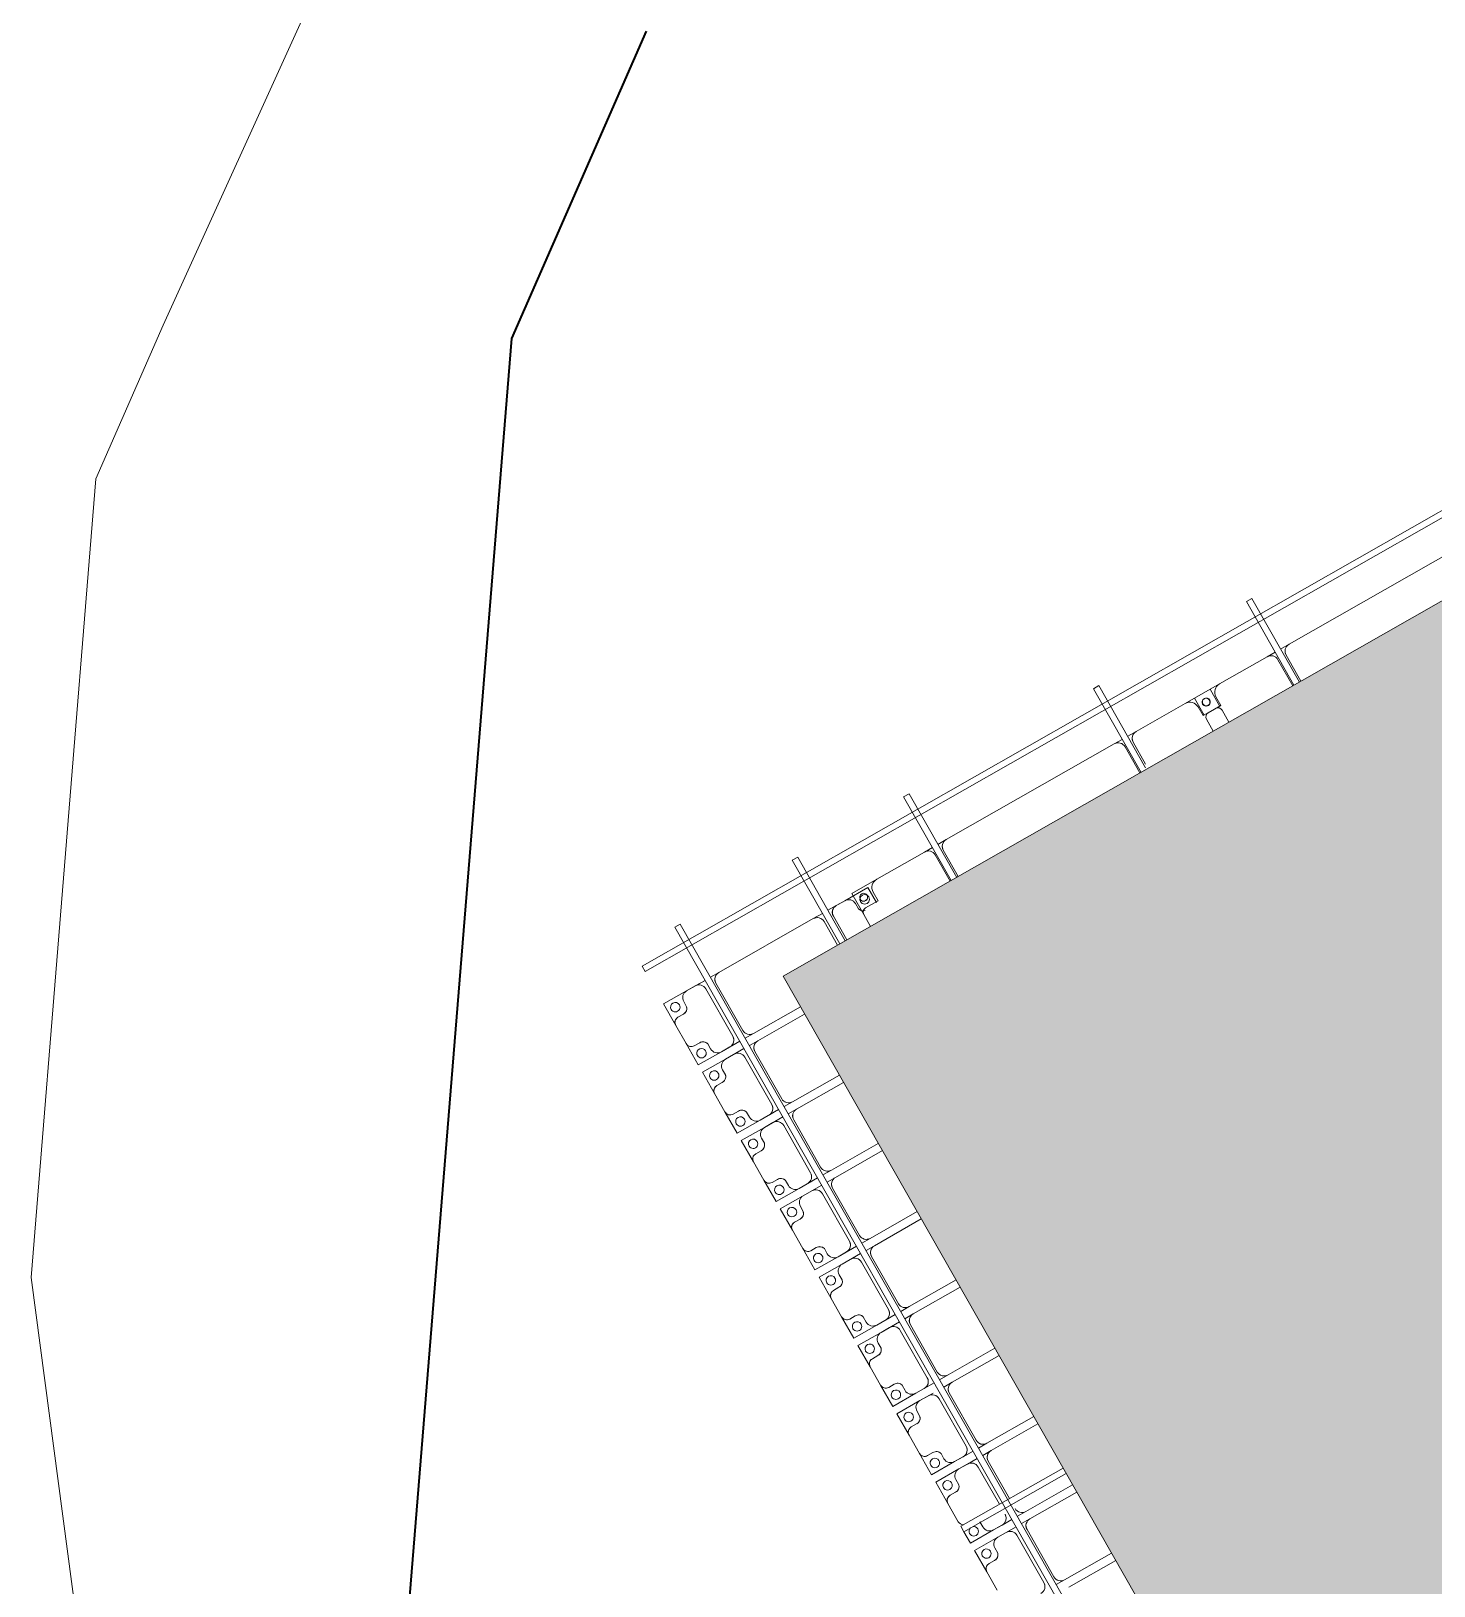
# Model space of a CAD drawing. Header units: millimetres. Extents: x -861324 to 439029, y -308065 to 694685.
# Drawn here: x -229415 to -220488, y -21209 to -11319 of the extents above; entities that cross this region are included whole.
import ezdxf

# ---------------------------------------------------------------- set-up
doc = ezdxf.new("R2010")
doc.units = ezdxf.units.MM
for name, color, linetype, lineweight in [('A-DETL-GENF', 92, 'Continuous', 9), ('A-DETL-THIN', 151, 'Continuous', 9), ('A-GENM', 13, 'Continuous', 9), ('C-TOPO-MAJR', 7, 'Continuous', 35), ('C-TOPO-MINR', 7, 'Continuous', 9), ('S-BEAM', 12, 'Continuous', 9)]:
    doc.layers.add(name, color=color, linetype=linetype, lineweight=lineweight)

# ---------------------------------------------------------------- blocks, each defined once
blk = doc.blocks.new('Dầm C52 - Hộp 40x60-25898-BỐ TRÍ BÈ PIN HỒ BẢN MÒNG')
at = {"layer": 'S-BEAM', "color": 7}
for p, q in [((55233.7, 20), (55982.1, 20)), ((55982.1, 20), (55982.1, -20)), ((55982.1, -20), (55233.7, -20))]:
    blk.add_line(p, q, dxfattribs=at)
blk = doc.blocks.new('Dai phao do pin - DẢI PHAO ĐỠ PIN-14564-BỐ TRÍ BÈ PIN HỒ BẢN MÒNG')
at = {"layer": 'A-GENM', "color": 9}
for p, q in [((-1312.2, 241.6), (-1129.7, 241.6)), ((-1312.2, 88.2), (-1312.2, 241.6)), ((-1312.2, 241.6), (-1312.2, 88.2)), ((-1129.7, 241.6), (-1312.2, 241.6)), ((-779.7, 241.6), (-721.5, 241.6)), ((-681.5, 241.6), (-620.3, 241.6)), ((610.3, 241.6), (668.5, 241.6)), ((708.5, 241.6), (769.7, 241.6)), ((1129.7, 241.6), (1312.2, 241.6)), ((1312.2, 241.6), (1129.7, 241.6)), ((1197.8, 241.6), (1380.3, 241.6)), ((1197.8, 116.2), (1197.8, 241.6)), ((1197.8, 241.6), (1197.8, 116.2)), ((1380.3, 241.6), (1197.8, 241.6)), ((1312.2, 241.6), (1312.2, 116.2)), ((1312.2, 116.2), (1312.2, 241.6)), ((1730.3, 241.6), (1788.5, 241.6)), ((1828.5, 241.6), (1889.7, 241.6)), ((-1282.2, 118.2), (-1189.7, 118.2)), ((-1189.7, 118.2), (-1282.2, 118.2)), ((-1282.2, 118.2), (-1189.7, 118.2)), ((-1189.7, 118.2), (-1189.7, 181.6)), ((-1189.7, 181.6), (-1189.7, 118.2)), ((-1189.7, 118.2), (-1189.7, 181.6)), ((1189.7, 181.6), (1189.7, 118.2)), ((1189.7, 118.2), (1189.7, 181.6)), ((1189.7, 181.6), (1189.7, 118.2)), ((1189.7, 118.2), (1282.2, 118.2)), ((1282.2, 118.2), (1189.7, 118.2)), ((1189.7, 118.2), (1282.2, 118.2)), ((1227.8, 118.2), (1320.3, 118.2)), ((1320.3, 118.2), (1227.8, 118.2)), ((1227.8, 118.2), (1320.3, 118.2)), ((1320.3, 118.2), (1320.3, 181.6)), ((1320.3, 181.6), (1320.3, 118.2)), ((1320.3, 118.2), (1320.3, 181.6))]:
    blk.add_line(p, q, dxfattribs=at)
at = {"layer": 'A-GENM', "color": 7}
for p, q in [((-779.7, 241.6), (-1129.7, 241.6)), ((-779.7, 241.6), (-721.5, 241.6)), ((-681.5, 241.6), (-620.3, 241.6)), ((610.3, 241.6), (-620.3, 241.6)), ((610.3, 241.6), (668.5, 241.6)), ((708.5, 241.6), (769.7, 241.6)), ((1129.7, 241.6), (769.7, 241.6)), ((1730.3, 241.6), (1380.3, 241.6)), ((1730.3, 241.6), (1788.5, 241.6)), ((1828.5, 241.6), (1889.7, 241.6)), ((3120.3, 241.6), (1889.7, 241.6)), ((-1189.7, 118.2), (-1282.2, 118.2)), ((-1189.7, 181.6), (-1189.7, 118.2)), ((-729.7, 0), (-729.7, 191.6)), ((-670.3, 191.6), (-670.3, 0)), ((660.3, 0), (660.3, 191.6)), ((719.7, 191.6), (719.7, 30.8)), ((1189.7, 118.2), (1189.7, 181.6)), ((1282.2, 118.2), (1189.7, 118.2)), ((1320.3, 118.2), (1227.8, 118.2)), ((1320.3, 181.6), (1320.3, 118.2)), ((1780.3, 0), (1780.3, 191.6)), ((1839.7, 191.6), (1839.7, 0)), ((-1312.2, 88.2), (-1312.2, 0)), ((1197.8, 88.2), (1197.8, 0)), ((1312.2, 0), (1312.2, 88.2))]:
    blk.add_line(p, q, dxfattribs=at)
at = {"layer": 'A-GENM', "color": 9}
for centre, radius, start, end in [((-1258.6, 183.2), 25, 0, 180), ((-1258.6, 183.2), 25, 0, 180), ((-1129.7, 181.6), 60, 90, 180), ((-1129.7, 181.6), 60, 90, 180), ((-1129.7, 181.6), 60, 90, 180), ((1129.7, 181.6), 60, 0, 90), ((1129.7, 181.6), 60, 360, 90), ((1129.7, 181.6), 60, 0, 90), ((1248.6, 183.2), 25, 0, 180), ((1248.6, 183.2), 25, 360, 180), ((1251.4, 183.2), 25, 0, 180), ((1251.4, 183.2), 25, 0, 180), ((1380.3, 181.6), 60, 90, 180), ((1380.3, 181.6), 60, 90, 180), ((1380.3, 181.6), 60, 90, 180), ((-1282.2, 88.2), 30, 90, 150), ((-1282.2, 88.2), 30, 90, 150), ((-1282.2, 88.2), 30, 90, 150), ((-1258.6, 183.2), 25, 180, 0), ((-1258.6, 183.2), 25, 180, 360), ((1248.6, 183.2), 25, 180, 0), ((1248.6, 183.2), 25, 180, 360), ((1251.4, 183.2), 25, 180, 0), ((1251.4, 183.2), 25, 180, 360)]:
    blk.add_arc(centre, radius, start, end, dxfattribs=at)
at = {"layer": 'A-GENM', "color": 7}
for centre, radius, start, end in [((-1129.7, 181.6), 60, 90, 180), ((-779.7, 191.6), 50, 360, 90), ((-779.7, 191.6), 50, 30, 90), ((-620.3, 191.6), 50, 90, 180), ((-620.3, 191.6), 50, 120, 180), ((610.3, 191.6), 50, 360, 90), ((610.3, 191.6), 50, 30, 90), ((769.7, 191.6), 50, 90, 180), ((769.7, 191.6), 50, 120, 180), ((1129.7, 181.6), 60, 360, 90), ((1380.3, 181.6), 60, 90, 180), ((1730.3, 191.6), 50, 360, 90), ((1730.3, 191.6), 50, 30, 90), ((1889.7, 191.6), 50, 90, 180), ((1889.7, 191.6), 50, 120, 180), ((-1282.2, 88.2), 30, 90, 180), ((1227.8, 88.2), 30, 90, 180), ((1282.2, 88.2), 30, 360, 90)]:
    blk.add_arc(centre, radius, start, end, dxfattribs=at)
blk = doc.blocks.new('Dai phaodi lai - DẢI PHAO ĐI LẠI-25020-BỐ TRÍ BÈ PIN HỒ BẢN MÒNG')
at = {"layer": 'A-GENM', "color": 9}
for p, q in [((-223.2, 748.4), (-114.7, 748.4)), ((-223.2, 579.3), (-223.2, 748.4)), ((-223.2, 748.4), (-223.2, 579.3)), ((-114.7, 748.4), (-223.2, 748.4)), ((-173.2, 629.3), (-135.7, 629.3)), ((-173.2, 629.3), (-135.7, 629.3)), ((-135.7, 629.3), (-173.2, 629.3)), ((-223.2, 455.5), (-223.2, 579.3)), ((-223.2, 348.3), (-223.2, 415.5)), ((-223.2, -404.5), (-223.2, -343.3)), ((223.2, -343.3), (223.2, -404.5)), ((276.8, -404.5), (276.8, -343.3)), ((723.2, -343.3), (723.2, -404.5)), ((776.8, -404.5), (776.8, -343.3)), ((1223.2, -343.3), (1223.2, -404.5)), ((1276.8, -404.5), (1276.8, -343.3)), ((1723.2, -343.3), (1723.2, -404.5)), ((1776.8, -404.5), (1776.8, -343.3)), ((2223.2, -343.3), (2223.2, -404.5)), ((2276.8, -404.5), (2276.8, -343.3)), ((2723.2, -343.3), (2723.2, -404.5)), ((2776.8, -404.5), (2776.8, -343.3)), ((3223.2, -343.3), (3223.2, -404.5)), ((3276.8, -404.5), (3276.8, -343.3)), ((3723.2, -343.3), (3723.2, -404.5)), ((3776.8, -404.5), (3776.8, -343.3)), ((4223.2, -343.3), (4223.2, -404.5)), ((-223.2, -579.3), (-223.2, -444.5)), ((223.2, -444.5), (223.2, -579.3)), ((276.8, -579.3), (276.8, -444.5)), ((723.2, -444.5), (723.2, -579.3)), ((776.8, -579.3), (776.8, -444.5)), ((1223.2, -444.5), (1223.2, -579.3)), ((1276.8, -579.3), (1276.8, -444.5)), ((1723.2, -444.5), (1723.2, -579.3)), ((1776.8, -579.3), (1776.8, -444.5)), ((2223.2, -444.5), (2223.2, -579.3)), ((2276.8, -579.3), (2276.8, -444.5)), ((2723.2, -444.5), (2723.2, -579.3)), ((2776.8, -579.3), (2776.8, -482)), ((3223.2, -444.5), (3223.2, -579.3)), ((3276.8, -579.3), (3276.8, -444.5)), ((3723.2, -444.5), (3723.2, -579.3)), ((3776.8, -579.3), (3776.8, -444.5)), ((-223.2, -748.4), (-223.2, -579.3)), ((-223.2, -579.3), (-223.2, -748.4)), ((223.2, -579.3), (223.2, -748.4)), ((223.2, -748.4), (223.2, -579.3)), ((276.8, -748.4), (276.8, -579.3)), ((276.8, -579.3), (276.8, -748.4)), ((723.2, -579.3), (723.2, -748.4)), ((723.2, -748.4), (723.2, -579.3)), ((776.8, -748.4), (776.8, -579.3)), ((776.8, -579.3), (776.8, -748.4)), ((1223.2, -579.3), (1223.2, -748.4)), ((1223.2, -748.4), (1223.2, -579.3)), ((1276.8, -748.4), (1276.8, -579.3)), ((1276.8, -579.3), (1276.8, -748.4)), ((1723.2, -579.3), (1723.2, -748.4)), ((1723.2, -748.4), (1723.2, -579.3)), ((1776.8, -748.4), (1776.8, -579.3)), ((1776.8, -579.3), (1776.8, -748.4)), ((2223.2, -579.3), (2223.2, -748.4)), ((2223.2, -748.4), (2223.2, -579.3)), ((2276.8, -748.4), (2276.8, -579.3)), ((2276.8, -579.3), (2276.8, -748.4)), ((2723.2, -579.3), (2723.2, -748.4)), ((2723.2, -748.4), (2723.2, -579.3)), ((2776.8, -748.4), (2776.8, -579.3)), ((2776.8, -579.3), (2776.8, -748.4)), ((3223.2, -579.3), (3223.2, -748.4)), ((3223.2, -748.4), (3223.2, -579.3)), ((3276.8, -748.4), (3276.8, -579.3)), ((3276.8, -579.3), (3276.8, -748.4)), ((3723.2, -579.3), (3723.2, -748.4)), ((3723.2, -748.4), (3723.2, -579.3)), ((3776.8, -748.4), (3776.8, -579.3)), ((3776.8, -579.3), (3776.8, -748.4)), ((-135.7, -629.3), (-173.2, -629.3)), ((-135.7, -629.3), (-173.2, -629.3)), ((-173.2, -629.3), (-135.7, -629.3)), ((104.9, -670.7), (104.9, -710.4)), ((104.9, -670.7), (104.9, -710.4)), ((104.9, -710.4), (104.9, -670.7)), ((173.2, -629.3), (135.7, -629.3)), ((173.2, -629.3), (135.7, -629.3)), ((135.7, -629.3), (173.2, -629.3)), ((364.3, -629.3), (326.8, -629.3)), ((364.3, -629.3), (326.8, -629.3)), ((326.8, -629.3), (364.3, -629.3)), ((604.9, -670.7), (604.9, -710.4)), ((604.9, -670.7), (604.9, -710.4)), ((604.9, -710.4), (604.9, -670.7)), ((673.2, -629.3), (635.7, -629.3)), ((673.2, -629.3), (635.7, -629.3)), ((635.7, -629.3), (673.2, -629.3)), ((864.3, -629.3), (826.8, -629.3)), ((864.3, -629.3), (826.8, -629.3)), ((826.8, -629.3), (864.3, -629.3)), ((1104.9, -670.7), (1104.9, -710.4)), ((1104.9, -670.7), (1104.9, -710.4)), ((1104.9, -710.4), (1104.9, -670.7)), ((1173.2, -629.3), (1135.7, -629.3)), ((1173.2, -629.3), (1135.7, -629.3)), ((1135.7, -629.3), (1173.2, -629.3)), ((1364.3, -629.3), (1326.8, -629.3)), ((1364.3, -629.3), (1326.8, -629.3)), ((1326.8, -629.3), (1364.3, -629.3)), ((1604.9, -670.7), (1604.9, -710.4)), ((1604.9, -670.7), (1604.9, -710.4)), ((1604.9, -710.4), (1604.9, -670.7)), ((1673.2, -629.3), (1635.7, -629.3)), ((1673.2, -629.3), (1635.7, -629.3)), ((1635.7, -629.3), (1673.2, -629.3)), ((1864.3, -629.3), (1826.8, -629.3)), ((1864.3, -629.3), (1826.8, -629.3)), ((1826.8, -629.3), (1864.3, -629.3)), ((2104.9, -670.7), (2104.9, -710.4)), ((2104.9, -670.7), (2104.9, -710.4)), ((2104.9, -710.4), (2104.9, -670.7)), ((2173.2, -629.3), (2135.7, -629.3)), ((2173.2, -629.3), (2135.7, -629.3)), ((2135.7, -629.3), (2173.2, -629.3)), ((2364.3, -629.3), (2326.8, -629.3)), ((2364.3, -629.3), (2326.8, -629.3)), ((2326.8, -629.3), (2364.3, -629.3)), ((2604.9, -670.7), (2604.9, -710.4)), ((2604.9, -670.7), (2604.9, -710.4)), ((2604.9, -710.4), (2604.9, -670.7)), ((2673.2, -629.3), (2635.7, -629.3)), ((2673.2, -629.3), (2635.7, -629.3)), ((2635.7, -629.3), (2673.2, -629.3)), ((2864.3, -629.3), (2826.8, -629.3)), ((2864.3, -629.3), (2826.8, -629.3)), ((2826.8, -629.3), (2864.3, -629.3)), ((3104.9, -670.7), (3104.9, -710.4)), ((3104.9, -670.7), (3104.9, -710.4)), ((3104.9, -710.4), (3104.9, -670.7)), ((3173.2, -629.3), (3135.7, -629.3)), ((3173.2, -629.3), (3135.7, -629.3)), ((3135.7, -629.3), (3173.2, -629.3)), ((3364.3, -629.3), (3326.8, -629.3)), ((3364.3, -629.3), (3326.8, -629.3)), ((3326.8, -629.3), (3364.3, -629.3)), ((3673.2, -629.3), (3635.7, -629.3)), ((3673.2, -629.3), (3635.7, -629.3)), ((3635.7, -629.3), (3673.2, -629.3)), ((3864.3, -629.3), (3826.8, -629.3)), ((3864.3, -629.3), (3826.8, -629.3)), ((3826.8, -629.3), (3864.3, -629.3)), ((-66.9, -748.4), (-223.2, -748.4)), ((-223.2, -748.4), (-66.9, -748.4)), ((223.2, -748.4), (66.9, -748.4)), ((66.9, -748.4), (223.2, -748.4)), ((433.1, -748.4), (276.8, -748.4)), ((276.8, -748.4), (433.1, -748.4)), ((723.2, -748.4), (566.9, -748.4)), ((566.9, -748.4), (723.2, -748.4)), ((933.1, -748.4), (776.8, -748.4)), ((776.8, -748.4), (933.1, -748.4)), ((1223.2, -748.4), (1066.9, -748.4)), ((1066.9, -748.4), (1223.2, -748.4)), ((1433.1, -748.4), (1276.8, -748.4)), ((1276.8, -748.4), (1433.1, -748.4)), ((1723.2, -748.4), (1566.9, -748.4)), ((1566.9, -748.4), (1723.2, -748.4)), ((1933.1, -748.4), (1776.8, -748.4)), ((1776.8, -748.4), (1933.1, -748.4)), ((2223.2, -748.4), (2066.9, -748.4)), ((2066.9, -748.4), (2223.2, -748.4)), ((2433.1, -748.4), (2276.8, -748.4)), ((2276.8, -748.4), (2433.1, -748.4)), ((2723.2, -748.4), (2566.9, -748.4)), ((2566.9, -748.4), (2723.2, -748.4)), ((2933.1, -748.4), (2776.8, -748.4)), ((2776.8, -748.4), (2933.1, -748.4)), ((3223.2, -748.4), (3066.9, -748.4)), ((3066.9, -748.4), (3223.2, -748.4)), ((3433.1, -748.4), (3276.8, -748.4)), ((3276.8, -748.4), (3433.1, -748.4)), ((3723.2, -748.4), (3640, -748.4)), ((3640, -748.4), (3723.2, -748.4)), ((3933.1, -748.4), (3776.8, -748.4)), ((3776.8, -748.4), (3933.1, -748.4))]:
    blk.add_line(p, q, dxfattribs=at)
at = {"layer": 'A-GENM', "color": 7}
for p, q in [((-135.7, 629.3), (-173.2, 629.3)), ((-223.2, 579.3), (-223.2, 516.7)), ((-223.2, 455.5), (-223.2, 516.7)), ((-223.2, 348.3), (-223.2, 415.5)), ((-173.2, 466.7), (0, 466.7)), ((0, 398.3), (-173.2, 398.3)), ((-223.2, 348.3), (-223.2, -343.3)), ((223.2, -343.3), (223.2, 0)), ((3223.2, -343.3), (3223.2, 0)), ((4276.8, 0), (4276.8, -343.3)), ((276.8, 0), (276.8, -343.3)), ((723.2, -343.3), (723.2, 0)), ((776.8, 0), (776.8, -343.3)), ((1223.2, -343.3), (1223.2, 0)), ((1276.8, 0), (1276.8, -343.3)), ((1723.2, -343.3), (1723.2, 0)), ((1776.8, 0), (1776.8, -343.3)), ((2223.2, -343.3), (2223.2, 0)), ((2276.8, 0), (2276.8, -343.3)), ((2723.2, -343.3), (2723.2, 0)), ((2776.8, 0), (2776.8, -343.3)), ((3276.8, 0), (3276.8, -343.3)), ((3723.2, -343.3), (3723.2, 0)), ((3776.8, 0), (3776.8, -343.3)), ((4223.2, -343.3), (4223.2, 0)), ((-223.2, -404.5), (-223.2, -343.3)), ((-173.2, -393.3), (173.2, -393.3)), ((223.2, -343.3), (223.2, -404.5)), ((276.8, -404.5), (276.8, -343.3)), ((326.8, -393.3), (673.2, -393.3)), ((723.2, -343.3), (723.2, -404.5)), ((776.8, -404.5), (776.8, -343.3)), ((826.8, -393.3), (1173.2, -393.3)), ((1223.2, -343.3), (1223.2, -404.5)), ((1276.8, -404.5), (1276.8, -343.3)), ((1326.8, -393.3), (1673.2, -393.3)), ((1723.2, -343.3), (1723.2, -404.5)), ((1776.8, -404.5), (1776.8, -343.3)), ((1826.8, -393.3), (2173.2, -393.3)), ((2223.2, -343.3), (2223.2, -404.5)), ((2276.8, -404.5), (2276.8, -343.3)), ((2326.8, -393.3), (2673.2, -393.3)), ((2723.2, -343.3), (2723.2, -404.5)), ((2776.8, -404.5), (2776.8, -343.3)), ((2826.8, -393.3), (3173.2, -393.3)), ((3223.2, -343.3), (3223.2, -404.5)), ((3276.8, -404.5), (3276.8, -343.3)), ((3326.8, -393.3), (3600, -393.3)), ((3723.2, -343.3), (3723.2, -404.5)), ((3776.8, -404.5), (3776.8, -343.3)), ((3826.8, -393.3), (4173.2, -393.3)), ((4223.2, -343.3), (4223.2, -404.5)), ((-223.2, -516.7), (-223.2, -444.5)), ((173.2, -466.7), (-173.2, -466.7)), ((223.2, -444.5), (223.2, -516.7)), ((276.8, -516.7), (276.8, -444.5)), ((673.2, -466.7), (326.8, -466.7)), ((723.2, -444.5), (723.2, -516.7)), ((776.8, -516.7), (776.8, -444.5)), ((1173.2, -466.7), (826.8, -466.7)), ((1223.2, -444.5), (1223.2, -516.7)), ((1276.8, -516.7), (1276.8, -444.5)), ((1673.2, -466.7), (1326.8, -466.7)), ((1723.2, -444.5), (1723.2, -516.7)), ((1776.8, -516.7), (1776.8, -444.5)), ((2173.2, -466.7), (1826.8, -466.7)), ((2223.2, -444.5), (2223.2, -516.7)), ((2276.8, -516.7), (2276.8, -444.5)), ((2673.2, -466.7), (2326.8, -466.7)), ((2723.2, -444.5), (2723.2, -516.7)), ((2776.8, -516.7), (2776.8, -482)), ((3173.2, -466.7), (2826.8, -466.7)), ((3223.2, -444.5), (3223.2, -516.7)), ((3276.8, -516.7), (3276.8, -444.5)), ((3600, -466.7), (3326.8, -466.7)), ((3723.2, -444.5), (3723.2, -516.7)), ((3776.8, -516.7), (3776.8, -444.5)), ((4173.2, -466.7), (3826.8, -466.7)), ((-223.2, -516.7), (-223.2, -579.3)), ((223.2, -579.3), (223.2, -516.7)), ((276.8, -516.7), (276.8, -579.3)), ((723.2, -579.3), (723.2, -516.7)), ((776.8, -516.7), (776.8, -579.3)), ((1223.2, -579.3), (1223.2, -516.7)), ((1276.8, -516.7), (1276.8, -579.3)), ((1723.2, -579.3), (1723.2, -516.7)), ((1776.8, -516.7), (1776.8, -579.3)), ((2223.2, -579.3), (2223.2, -516.7)), ((2276.8, -516.7), (2276.8, -579.3)), ((2723.2, -579.3), (2723.2, -516.7)), ((2776.8, -516.7), (2776.8, -579.3)), ((3223.2, -579.3), (3223.2, -516.7)), ((3276.8, -516.7), (3276.8, -579.3)), ((3723.2, -579.3), (3723.2, -516.7)), ((3776.8, -516.7), (3776.8, -579.3)), ((-173.2, -629.3), (-135.7, -629.3)), ((-104.9, -670.7), (-104.9, -710.4)), ((104.9, -710.4), (104.9, -670.7)), ((135.7, -629.3), (173.2, -629.3)), ((326.8, -629.3), (364.3, -629.3)), ((395.1, -670.7), (395.1, -710.4)), ((604.9, -710.4), (604.9, -670.7)), ((635.7, -629.3), (673.2, -629.3)), ((826.8, -629.3), (864.3, -629.3)), ((895.1, -670.7), (895.1, -710.4)), ((1104.9, -710.4), (1104.9, -670.7)), ((1135.7, -629.3), (1173.2, -629.3)), ((1326.8, -629.3), (1364.3, -629.3)), ((1395.1, -670.7), (1395.1, -710.4)), ((1604.9, -710.4), (1604.9, -670.7)), ((1635.7, -629.3), (1673.2, -629.3)), ((1826.8, -629.3), (1864.3, -629.3)), ((1895.1, -670.7), (1895.1, -710.4)), ((2104.9, -710.4), (2104.9, -670.7)), ((2135.7, -629.3), (2173.2, -629.3)), ((2326.8, -629.3), (2364.3, -629.3)), ((2395.1, -670.7), (2395.1, -710.4)), ((2604.9, -710.4), (2604.9, -670.7)), ((2635.7, -629.3), (2673.2, -629.3)), ((2826.8, -629.3), (2864.3, -629.3)), ((2895.1, -670.7), (2895.1, -710.4)), ((3104.9, -710.4), (3104.9, -670.7)), ((3135.7, -629.3), (3173.2, -629.3)), ((3326.8, -629.3), (3364.3, -629.3)), ((3395.1, -670.7), (3395.1, -710.4)), ((3635.7, -629.3), (3673.2, -629.3)), ((3826.8, -629.3), (3864.3, -629.3)), ((3895.1, -670.7), (3895.1, -710.4)), ((-66.9, -748.4), (66.9, -748.4)), ((433.1, -748.4), (566.9, -748.4)), ((933.1, -748.4), (1066.9, -748.4)), ((1433.1, -748.4), (1566.9, -748.4)), ((1933.1, -748.4), (2066.9, -748.4)), ((2433.1, -748.4), (2566.9, -748.4)), ((2933.1, -748.4), (3066.9, -748.4)), ((3433.1, -748.4), (3566.9, -748.4)), ((3933.1, -748.4), (4066.9, -748.4))]:
    blk.add_line(p, q, dxfattribs=at)
at = {"layer": 'A-GENM', "color": 9}
for centre, radius, start, end in [((-168.4, 693.3), 30, 90, 270), ((-168.4, 693.3), 30, 90, 270), ((-168.4, 693.3), 30, 270, 90), ((-168.4, 693.3), 30, 270, 90), ((-173.2, 579.3), 50, 90, 180), ((-173.2, 579.3), 50, 90, 180), ((-173.2, 579.3), 50, 90, 180), ((-144.8, 668.2), 40, 283.18854, 309.96172), ((-144.8, 668.2), 40, 283.18854, 309.96172), ((-144.8, 668.2), 40, 283.18854, 309.96172), ((-144.8, 668.2), 40, 323.34831, 350.12149), ((-144.8, 668.2), 40, 323.34831, 350.12149), ((-144.8, 668.2), 40, 323.34831, 350.12149), ((-173.2, -579.3), 50, 180, 270), ((-173.2, -579.3), 50, 180, 270), ((-173.2, -579.3), 50, 180, 270), ((173.2, -579.3), 50, 270, 360), ((173.2, -579.3), 50, 270, 360), ((173.2, -579.3), 50, 270, 360), ((326.8, -579.3), 50, 180, 270), ((326.8, -579.3), 50, 180, 270), ((326.8, -579.3), 50, 180, 270), ((673.2, -579.3), 50, 270, 360), ((673.2, -579.3), 50, 270, 360), ((673.2, -579.3), 50, 270, 360), ((826.8, -579.3), 50, 180, 270), ((826.8, -579.3), 50, 180, 270), ((826.8, -579.3), 50, 180, 270), ((1173.2, -579.3), 50, 270, 360), ((1173.2, -579.3), 50, 270, 360), ((1173.2, -579.3), 50, 270, 360), ((1326.8, -579.3), 50, 180, 270), ((1326.8, -579.3), 50, 180, 270), ((1326.8, -579.3), 50, 180, 270), ((1673.2, -579.3), 50, 270, 360), ((1673.2, -579.3), 50, 270, 360), ((1673.2, -579.3), 50, 270, 360), ((1826.8, -579.3), 50, 180, 270), ((1826.8, -579.3), 50, 180, 270), ((1826.8, -579.3), 50, 180, 270), ((2173.2, -579.3), 50, 270, 360), ((2173.2, -579.3), 50, 270, 360), ((2173.2, -579.3), 50, 270, 360), ((2326.8, -579.3), 50, 180, 270), ((2326.8, -579.3), 50, 180, 270), ((2326.8, -579.3), 50, 180, 270), ((2673.2, -579.3), 50, 270, 360), ((2673.2, -579.3), 50, 270, 360), ((2673.2, -579.3), 50, 270, 360), ((2826.8, -579.3), 50, 180, 270), ((2826.8, -579.3), 50, 180, 270), ((2826.8, -579.3), 50, 180, 270), ((3173.2, -579.3), 50, 270, 360), ((3173.2, -579.3), 50, 270, 360), ((3173.2, -579.3), 50, 270, 360), ((3326.8, -579.3), 50, 180, 270), ((3326.8, -579.3), 50, 180, 270), ((3326.8, -579.3), 50, 180, 270), ((3673.2, -579.3), 50, 270, 360), ((3673.2, -579.3), 50, 270, 360), ((3673.2, -579.3), 50, 270, 360), ((3826.8, -579.3), 50, 180, 270), ((3826.8, -579.3), 50, 180, 270), ((3826.8, -579.3), 50, 180, 270), ((-168.4, -693.3), 30, 90, 270), ((-168.4, -693.3), 30, 90, 270), ((-168.4, -693.3), 30, 270, 90), ((-168.4, -693.3), 30, 270, 90), ((-144.8, -668.2), 40, 63.42487, 76.81146), ((-144.8, -668.2), 40, 63.42487, 76.81146), ((-144.8, -668.2), 40, 63.42487, 76.81146), ((-144.8, -668.2), 40, 356.49193, 50.03828), ((-144.8, -668.2), 40, 356.49193, 50.03828), ((-144.8, -668.2), 40, 356.49193, 50.03828), ((144.8, -668.2), 40, 143.34831, 183.50807), ((144.8, -668.2), 40, 143.34831, 183.50807), ((144.8, -668.2), 40, 143.34831, 183.50807), ((144.8, -668.2), 40, 103.18854, 129.96172), ((144.8, -668.2), 40, 103.18854, 129.96172), ((144.8, -668.2), 40, 103.18854, 129.96172), ((168.4, -693.3), 30, 90, 254.90622), ((168.4, -693.3), 30, 90, 254.90622), ((168.4, -693.3), 30, 270, 90), ((168.4, -693.3), 30, 270, 90), ((331.6, -693.3), 30, 90, 270), ((331.6, -693.3), 30, 90, 270), ((331.6, -693.3), 30, 270, 90), ((331.6, -693.3), 30, 270, 90), ((355.2, -668.2), 40, 63.42487, 76.81146), ((355.2, -668.2), 40, 63.42487, 76.81146), ((355.2, -668.2), 40, 63.42487, 76.81146), ((355.2, -668.2), 40, 356.49193, 50.03828), ((355.2, -668.2), 40, 356.49193, 50.03828), ((355.2, -668.2), 40, 356.49193, 50.03828), ((644.8, -668.2), 40, 143.34831, 183.50807), ((644.8, -668.2), 40, 143.34831, 183.50807), ((644.8, -668.2), 40, 143.34831, 183.50807), ((644.8, -668.2), 40, 103.18854, 129.96172), ((644.8, -668.2), 40, 103.18854, 129.96172), ((644.8, -668.2), 40, 103.18854, 129.96172), ((668.4, -693.3), 30, 90, 270), ((668.4, -693.3), 30, 90, 270), ((668.4, -693.3), 30, 270, 90), ((668.4, -693.3), 30, 270, 90), ((831.6, -693.3), 30, 90, 270), ((831.6, -693.3), 30, 90, 270), ((831.6, -693.3), 30, 270, 90), ((831.6, -693.3), 30, 270, 90), ((855.2, -668.2), 40, 63.42487, 76.81146), ((855.2, -668.2), 40, 63.42487, 76.81146), ((855.2, -668.2), 40, 63.42487, 76.81146), ((855.2, -668.2), 40, 356.49193, 50.03828), ((855.2, -668.2), 40, 356.49193, 50.03828), ((855.2, -668.2), 40, 356.49193, 50.03828), ((1144.8, -668.2), 40, 143.34831, 183.50807), ((1144.8, -668.2), 40, 143.34831, 183.50807), ((1144.8, -668.2), 40, 143.34831, 183.50807), ((1144.8, -668.2), 40, 103.18854, 129.96172), ((1144.8, -668.2), 40, 103.18854, 129.96172), ((1144.8, -668.2), 40, 103.18854, 129.96172), ((1168.4, -693.3), 30, 90, 270), ((1168.4, -693.3), 30, 90, 270), ((1168.4, -693.3), 30, 270, 90), ((1168.4, -693.3), 30, 270, 90), ((1331.6, -693.3), 30, 90, 270), ((1331.6, -693.3), 30, 90, 270), ((1331.6, -693.3), 30, 270, 90), ((1331.6, -693.3), 30, 270, 90), ((1355.2, -668.2), 40, 63.42487, 76.81146), ((1355.2, -668.2), 40, 63.42487, 76.81146), ((1355.2, -668.2), 40, 63.42487, 76.81146), ((1355.2, -668.2), 40, 356.49193, 50.03828), ((1355.2, -668.2), 40, 356.49193, 50.03828), ((1355.2, -668.2), 40, 356.49193, 50.03828), ((1644.8, -668.2), 40, 143.34831, 183.50807), ((1644.8, -668.2), 40, 143.34831, 183.50807), ((1644.8, -668.2), 40, 143.34831, 183.50807), ((1644.8, -668.2), 40, 103.18854, 129.96172), ((1644.8, -668.2), 40, 103.18854, 129.96172), ((1644.8, -668.2), 40, 103.18854, 129.96172), ((1668.4, -693.3), 30, 90, 270), ((1668.4, -693.3), 30, 90, 270), ((1668.4, -693.3), 30, 270, 90), ((1668.4, -693.3), 30, 270, 90), ((1831.6, -693.3), 30, 90, 270), ((1831.6, -693.3), 30, 90, 270), ((1831.6, -693.3), 30, 270, 90), ((1831.6, -693.3), 30, 270, 90), ((1855.2, -668.2), 40, 63.42487, 76.81146), ((1855.2, -668.2), 40, 63.42487, 76.81146), ((1855.2, -668.2), 40, 63.42487, 76.81146), ((1855.2, -668.2), 40, 356.49193, 50.03828), ((1855.2, -668.2), 40, 356.49193, 50.03828), ((1855.2, -668.2), 40, 356.49193, 50.03828), ((2144.8, -668.2), 40, 143.34831, 183.50807), ((2144.8, -668.2), 40, 143.34831, 183.50807), ((2144.8, -668.2), 40, 143.34831, 183.50807), ((2144.8, -668.2), 40, 103.18854, 129.96172), ((2144.8, -668.2), 40, 103.18854, 129.96172), ((2144.8, -668.2), 40, 103.18854, 129.96172), ((2168.4, -693.3), 30, 90, 270), ((2168.4, -693.3), 30, 90, 270), ((2168.4, -693.3), 30, 270, 90), ((2168.4, -693.3), 30, 270, 90), ((2331.6, -693.3), 30, 90, 270), ((2331.6, -693.3), 30, 90, 270), ((2331.6, -693.3), 30, 270, 90), ((2331.6, -693.3), 30, 270, 90), ((2355.2, -668.2), 40, 63.42487, 76.81146), ((2355.2, -668.2), 40, 63.42487, 76.81146), ((2355.2, -668.2), 40, 63.42487, 76.81146), ((2355.2, -668.2), 40, 356.49193, 50.03828), ((2355.2, -668.2), 40, 356.49193, 50.03828), ((2355.2, -668.2), 40, 356.49193, 50.03828), ((2644.8, -668.2), 40, 143.34831, 183.50807), ((2644.8, -668.2), 40, 143.34831, 183.50807), ((2644.8, -668.2), 40, 143.34831, 183.50807), ((2644.8, -668.2), 40, 103.18854, 129.96172), ((2644.8, -668.2), 40, 103.18854, 129.96172), ((2644.8, -668.2), 40, 103.18854, 129.96172), ((2668.4, -693.3), 30, 90, 270), ((2668.4, -693.3), 30, 90, 270), ((2668.4, -693.3), 30, 270, 90), ((2668.4, -693.3), 30, 270, 90), ((2831.6, -693.3), 30, 90, 270), ((2831.6, -693.3), 30, 90, 270), ((2831.6, -693.3), 30, 270, 90), ((2831.6, -693.3), 30, 270, 90), ((2855.2, -668.2), 40, 63.42487, 76.81146), ((2855.2, -668.2), 40, 63.42487, 76.81146), ((2855.2, -668.2), 40, 63.42487, 76.81146), ((2855.2, -668.2), 40, 356.49193, 50.03828), ((2855.2, -668.2), 40, 356.49193, 50.03828), ((2855.2, -668.2), 40, 356.49193, 50.03828), ((3144.8, -668.2), 40, 143.34831, 183.50807), ((3144.8, -668.2), 40, 143.34831, 183.50807), ((3144.8, -668.2), 40, 143.34831, 183.50807), ((3144.8, -668.2), 40, 103.18854, 129.96172), ((3144.8, -668.2), 40, 103.18854, 129.96172), ((3144.8, -668.2), 40, 103.18854, 129.96172), ((3168.4, -693.3), 30, 90, 270), ((3168.4, -693.3), 30, 90, 270), ((3168.4, -693.3), 30, 270, 90), ((3168.4, -693.3), 30, 270, 90), ((3331.6, -693.3), 30, 90, 270), ((3331.6, -693.3), 30, 90, 270), ((3331.6, -693.3), 30, 270, 90), ((3331.6, -693.3), 30, 270, 90), ((3355.2, -668.2), 40, 63.42487, 76.81146), ((3355.2, -668.2), 40, 63.42487, 76.81146), ((3355.2, -668.2), 40, 63.42487, 76.81146), ((3355.2, -668.2), 40, 356.49193, 50.03828), ((3355.2, -668.2), 40, 356.49193, 50.03828), ((3355.2, -668.2), 40, 356.49193, 50.03828), ((3668.4, -693.3), 30, 90, 165), ((3668.4, -693.3), 30, 90, 165), ((3668.4, -693.3), 30, 270, 90), ((3668.4, -693.3), 30, 270, 90), ((3831.6, -693.3), 30, 90, 270), ((3831.6, -693.3), 30, 90, 270), ((3831.6, -693.3), 30, 270, 90), ((3831.6, -693.3), 30, 270, 90), ((3855.2, -668.2), 40, 63.42487, 76.81146), ((3855.2, -668.2), 40, 63.42487, 76.81146), ((3855.2, -668.2), 40, 63.42487, 76.81146), ((3855.2, -668.2), 40, 356.49193, 50.03828), ((3855.2, -668.2), 40, 356.49193, 50.03828), ((3855.2, -668.2), 40, 356.49193, 50.03828), ((-66.9, -710.4), 38, 195, 270), ((-66.9, -710.4), 38, 195, 270), ((-66.9, -710.4), 38, 195, 270), ((66.9, -710.4), 38, 270, 0), ((66.9, -710.4), 38, 270, 360), ((66.9, -710.4), 38, 270, 0), ((168.4, -693.3), 30, 255, 270), ((168.4, -693.3), 30, 255, 270), ((433.1, -710.4), 38, 195, 270), ((433.1, -710.4), 38, 195, 270), ((433.1, -710.4), 38, 195, 270), ((566.9, -710.4), 38, 270, 0), ((566.9, -710.4), 38, 270, 360), ((566.9, -710.4), 38, 270, 0), ((933.1, -710.4), 38, 195, 270), ((933.1, -710.4), 38, 195, 270), ((933.1, -710.4), 38, 195, 270), ((1066.9, -710.4), 38, 270, 0), ((1066.9, -710.4), 38, 270, 360), ((1066.9, -710.4), 38, 270, 0), ((1433.1, -710.4), 38, 195, 270), ((1433.1, -710.4), 38, 195, 270), ((1433.1, -710.4), 38, 195, 270), ((1566.9, -710.4), 38, 270, 0), ((1566.9, -710.4), 38, 270, 360), ((1566.9, -710.4), 38, 270, 0), ((1933.1, -710.4), 38, 195, 270), ((1933.1, -710.4), 38, 195, 270), ((1933.1, -710.4), 38, 195, 270), ((2066.9, -710.4), 38, 270, 0), ((2066.9, -710.4), 38, 270, 360), ((2066.9, -710.4), 38, 270, 0), ((2433.1, -710.4), 38, 195, 270), ((2433.1, -710.4), 38, 195, 270), ((2433.1, -710.4), 38, 195, 270), ((2566.9, -710.4), 38, 270, 0), ((2566.9, -710.4), 38, 270, 360), ((2566.9, -710.4), 38, 270, 0), ((2933.1, -710.4), 38, 195, 270), ((2933.1, -710.4), 38, 195, 270), ((2933.1, -710.4), 38, 195, 270), ((3066.9, -710.4), 38, 270, 0), ((3066.9, -710.4), 38, 270, 360), ((3066.9, -710.4), 38, 270, 0), ((3433.1, -710.4), 38, 195, 270), ((3433.1, -710.4), 38, 195, 270), ((3433.1, -710.4), 38, 195, 270), ((3566.9, -710.4), 38, 270, 330), ((3566.9, -710.4), 38, 270, 330), ((3566.9, -710.4), 38, 270, 330), ((3668.4, -693.3), 30, 195, 270), ((3668.4, -693.3), 30, 195, 270), ((3933.1, -710.4), 38, 195, 270), ((3933.1, -710.4), 38, 195, 270), ((3933.1, -710.4), 38, 195, 270)]:
    blk.add_arc(centre, radius, start, end, dxfattribs=at)
at = {"layer": 'A-GENM', "color": 7}
for centre, radius, start, end in [((-173.2, 579.3), 50, 90, 180), ((-144.8, 668.2), 40, 283.18854, 350.12149), ((-173.2, 516.7), 50, 180, 270), ((-173.2, 348.3), 50, 90, 180), ((-173.2, 516.7), 50, 210, 270), ((-173.2, 348.3), 50, 120, 180), ((-173.2, -343.3), 50, 180, 270), ((-173.2, -343.3), 50, 210, 270), ((173.2, -343.3), 50, 270, 0), ((173.2, -343.3), 50, 300, 0), ((326.8, -343.3), 50, 180, 270), ((326.8, -343.3), 50, 210, 270), ((673.2, -343.3), 50, 270, 0), ((673.2, -343.3), 50, 300, 0), ((826.8, -343.3), 50, 180, 270), ((826.8, -343.3), 50, 210, 270), ((1173.2, -343.3), 50, 270, 0), ((1173.2, -343.3), 50, 300, 0), ((1326.8, -343.3), 50, 180, 270), ((1326.8, -343.3), 50, 210, 270), ((1673.2, -343.3), 50, 270, 0), ((1673.2, -343.3), 50, 300, 0), ((1826.8, -343.3), 50, 180, 270), ((1826.8, -343.3), 50, 210, 270), ((2173.2, -343.3), 50, 270, 0), ((2173.2, -343.3), 50, 300, 0), ((2326.8, -343.3), 50, 180, 270), ((2326.8, -343.3), 50, 210, 270), ((2673.2, -343.3), 50, 270, 0), ((2673.2, -343.3), 50, 300, 0), ((2826.8, -343.3), 50, 180, 270), ((2826.8, -343.3), 50, 210, 270), ((3173.2, -343.3), 50, 270, 0), ((3173.2, -343.3), 50, 300, 0), ((3326.8, -343.3), 50, 180, 270), ((3326.8, -343.3), 50, 210, 270), ((3673.2, -343.3), 50, 270, 0), ((3673.2, -343.3), 50, 300, 0), ((3826.8, -343.3), 50, 180, 270), ((3826.8, -343.3), 50, 210, 270), ((4173.2, -343.3), 50, 270, 0), ((4173.2, -343.3), 50, 300, 0), ((-173.2, -516.7), 50, 90, 180), ((-173.2, -516.7), 50, 120, 180), ((173.2, -516.7), 50, 360, 90), ((173.2, -516.7), 50, 30, 90), ((326.8, -516.7), 50, 90, 180), ((326.8, -516.7), 50, 120, 180), ((673.2, -516.7), 50, 360, 90), ((673.2, -516.7), 50, 30, 90), ((826.8, -516.7), 50, 90, 180), ((826.8, -516.7), 50, 120, 180), ((1173.2, -516.7), 50, 360, 90), ((1173.2, -516.7), 50, 30, 90), ((1326.8, -516.7), 50, 90, 180), ((1326.8, -516.7), 50, 120, 180), ((1673.2, -516.7), 50, 360, 90), ((1673.2, -516.7), 50, 30, 90), ((1826.8, -516.7), 50, 90, 180), ((1826.8, -516.7), 50, 120, 180), ((2173.2, -516.7), 50, 360, 90), ((2173.2, -516.7), 50, 30, 90), ((2326.8, -516.7), 50, 90, 180), ((2326.8, -516.7), 50, 120, 180), ((2673.2, -516.7), 50, 360, 90), ((2673.2, -516.7), 50, 30, 90), ((2826.8, -516.7), 50, 90, 180), ((2826.8, -516.7), 50, 120, 180), ((3173.2, -516.7), 50, 360, 90), ((3173.2, -516.7), 50, 30, 90), ((3326.8, -516.7), 50, 90, 180), ((3326.8, -516.7), 50, 120, 180), ((3673.2, -516.7), 50, 360, 90), ((3673.2, -516.7), 50, 30, 90), ((3826.8, -516.7), 50, 90, 180), ((3826.8, -516.7), 50, 120, 180), ((4173.2, -516.7), 50, 360, 90), ((4173.2, -516.7), 50, 30, 90), ((-173.2, -579.3), 50, 180, 270), ((173.2, -579.3), 50, 270, 360), ((326.8, -579.3), 50, 180, 270), ((673.2, -579.3), 50, 270, 360), ((826.8, -579.3), 50, 180, 270), ((1173.2, -579.3), 50, 270, 360), ((1326.8, -579.3), 50, 180, 270), ((1673.2, -579.3), 50, 270, 360), ((1826.8, -579.3), 50, 180, 270), ((2173.2, -579.3), 50, 270, 360), ((2326.8, -579.3), 50, 180, 270), ((2673.2, -579.3), 50, 270, 360), ((2826.8, -579.3), 50, 180, 270), ((3173.2, -579.3), 50, 270, 360), ((3326.8, -579.3), 50, 180, 270), ((3673.2, -579.3), 50, 270, 360), ((3826.8, -579.3), 50, 180, 270), ((-144.8, -668.2), 40, 356.49193, 76.81146), ((144.8, -668.2), 40, 103.18854, 183.50807), ((355.2, -668.2), 40, 356.49193, 76.81146), ((644.8, -668.2), 40, 103.18854, 183.50807), ((855.2, -668.2), 40, 356.49193, 76.81146), ((1144.8, -668.2), 40, 103.18854, 183.50807), ((1355.2, -668.2), 40, 356.49193, 76.81146), ((1644.8, -668.2), 40, 103.18854, 183.50807), ((1855.2, -668.2), 40, 356.49193, 76.81146), ((2144.8, -668.2), 40, 103.18854, 183.50807), ((2355.2, -668.2), 40, 356.49193, 76.81146), ((2644.8, -668.2), 40, 103.18854, 183.50807), ((2855.2, -668.2), 40, 356.49193, 76.81146), ((3144.8, -668.2), 40, 103.18854, 183.50807), ((3355.2, -668.2), 40, 356.49193, 76.81146), ((3855.2, -668.2), 40, 356.49193, 76.81146), ((-66.9, -710.4), 38, 180, 270), ((66.9, -710.4), 38, 270, 360), ((433.1, -710.4), 38, 180, 270), ((566.9, -710.4), 38, 270, 0), ((933.1, -710.4), 38, 180, 270), ((1066.9, -710.4), 38, 270, 0), ((1433.1, -710.4), 38, 180, 270), ((1566.9, -710.4), 38, 270, 0), ((1933.1, -710.4), 38, 180, 270), ((2066.9, -710.4), 38, 270, 0), ((2433.1, -710.4), 38, 180, 270), ((2566.9, -710.4), 38, 270, 0), ((2933.1, -710.4), 38, 180, 270), ((3066.9, -710.4), 38, 270, 0), ((3433.1, -710.4), 38, 180, 270), ((3566.9, -710.4), 38, 270, 330), ((3933.1, -710.4), 38, 180, 270)]:
    blk.add_arc(centre, radius, start, end, dxfattribs=at)
blk = doc.blocks.new('Dầm C52 - Dầm C52-V165-BỐ TRÍ BÈ PIN HỒ BẢN MÒNG')
at = {"layer": 'S-BEAM', "color": 7}
for p, q in [((51943.8, 20), (52556.1, 20)), ((52556.1, 20), (52556.1, -20)), ((52556.1, -20), (51943.8, -20))]:
    blk.add_line(p, q, dxfattribs=at)
blk = doc.blocks.new('Dầm C52 - Dầm C52-V167-BỐ TRÍ BÈ PIN HỒ BẢN MÒNG')
at = {"layer": 'S-BEAM', "color": 7}
for p, q in [((51943.8, 20), (52556.1, 20)), ((52556.1, 20), (52556.1, -20)), ((52556.1, -20), (51943.8, -20))]:
    blk.add_line(p, q, dxfattribs=at)
blk = doc.blocks.new('Dầm C52 - Dầm C52-V168-BỐ TRÍ BÈ PIN HỒ BẢN MÒNG')
at = {"layer": 'S-BEAM', "color": 7}
for p, q in [((51943.8, 20), (52556.1, 20)), ((52556.1, 20), (52556.1, -20)), ((52556.1, -20), (51954.9, -20))]:
    blk.add_line(p, q, dxfattribs=at)
blk = doc.blocks.new('Dầm C52 - Dầm C52-V169-BỐ TRÍ BÈ PIN HỒ BẢN MÒNG')
at = {"layer": 'S-BEAM', "color": 7}
for p, q in [((51943.8, 20), (52556.1, 20)), ((52556.1, 20), (52556.1, -20)), ((52556.1, -20), (51943.8, -20))]:
    blk.add_line(p, q, dxfattribs=at)
blk = doc.blocks.new('Dầm C52 - Dầm C52-V170-BỐ TRÍ BÈ PIN HỒ BẢN MÒNG')
at = {"layer": 'S-BEAM', "color": 7}
for p, q in [((-52556.1, 20), (52556.1, 20)), ((52556.1, 20), (52556.1, -20)), ((52556.1, -20), (-52556.1, -20))]:
    blk.add_line(p, q, dxfattribs=at)
blk = doc.blocks.new('Dầm C52 - Hộp 40x60-V171-BỐ TRÍ BÈ PIN HỒ BẢN MÒNG')
at = {"layer": 'S-BEAM', "color": 7}
for p, q in [((18128.7, 20), (55982.1, 20)), ((55982.1, 20), (55982.1, -20)), ((55982.1, -20), (18128.7, -20))]:
    blk.add_line(p, q, dxfattribs=at)
blk = doc.blocks.new('HOBANMONG_BEPIN 5_rvt-1-BỐ TRÍ BÈ PIN HỒ BẢN MÒNG')
at = {"layer": 'A-GENM', "lineweight": 9}
for name, p, rotation in [('Dai phao do pin - DẢI PHAO ĐỠ PIN-14564-BỐ TRÍ BÈ PIN HỒ BẢN MÒNG', (-222932.7, -16364.9), 29.66201240262666), ('Dai phaodi lai - DẢI PHAO ĐI LẠI-25020-BỐ TRÍ BÈ PIN HỒ BẢN MÒNG', (-224629.5, -17331.2), 299.6620124026263)]:
    blk.add_blockref(name, p, dxfattribs=dict(at, rotation=rotation))
at = {"layer": 'S-BEAM', "lineweight": 9}
for name, p, rotation in [('Dầm C52 - Hộp 40x60-V171-BỐ TRÍ BÈ PIN HỒ BẢN MÒNG', (-176871.1, 10420.1), 209.6620124026261), ('Dầm C52 - Hộp 40x60-25898-BỐ TRÍ BÈ PIN HỒ BẢN MÒNG', (-174842.1, 6857.4), 209.6620124026261), ('Dầm C52 - Dầm C52-V165-BỐ TRÍ BÈ PIN HỒ BẢN MÒNG', (-195655.2, -60607), 119.6620124026264), ('Dầm C52 - Dầm C52-V168-BỐ TRÍ BÈ PIN HỒ BẢN MÒNG', (-196628.4, -61161.3), 119.6620124026264), ('Dầm C52 - Dầm C52-V167-BỐ TRÍ BÈ PIN HỒ BẢN MÒNG', (-197836.2, -61849.2), 119.6620124026264), ('Dầm C52 - Dầm C52-V169-BỐ TRÍ BÈ PIN HỒ BẢN MÒNG', (-198545, -62252.8), 119.6620124026264), ('Dầm C52 - Dầm C52-V170-BỐ TRÍ BÈ PIN HỒ BẢN MÒNG', (-199292.3, -62678.4), 119.6620124026264)]:
    blk.add_blockref(name, p, dxfattribs=dict(at, rotation=rotation))

msp = doc.modelspace()

# ---------------------------------------------------------------- hatches: boundary and pattern name
at = {"layer": 'A-DETL-GENF'}
msp.add_hatch(color=8, dxfattribs=at).paths.add_polyline_path([(-173161.7, -107703), (-77659.8, -53313.6), (-150902.4, 75292.3), (-214161.5, 39265.5), (-192386.7, 1031.4), (-224629.5, -17331.2), (-174039.6, -106161.4)])

# ---------------------------------------------------------------- linework, layer by layer
at = {"layer": 'A-DETL-THIN'}
for p, q in [((-192386.7, 1031.4), (-224629.5, -17331.2)), ((-224629.5, -17331.2), (-173161.7, -107703))]:
    msp.add_line(p, q, dxfattribs=at)
at = {"layer": 'C-TOPO-MAJR'}
for p, q in [((-225500.2, -11318.8), (-226358.8, -13273.4)), ((-226358.8, -13273.4), (-227181.6, -23433.2))]:
    msp.add_line(p, q, dxfattribs=at)
at = {"layer": 'C-TOPO-MINR'}
for p, q in [((-225678.5, -6817.2), (-228574.1, -13190)), ((-228574.1, -13190), (-229003.4, -14167.3)), ((-229003.4, -14167.3), (-229414.8, -19247.2)), ((-229414.8, -19247.2), (-228549.5, -25759.7))]:
    msp.add_line(p, q, dxfattribs=at)

# ---------------------------------------------------------------- block references
at = {"lineweight": 5}
msp.add_blockref('HOBANMONG_BEPIN 5_rvt-1-BỐ TRÍ BÈ PIN HỒ BẢN MÒNG', (0, 0), dxfattribs=at)

doc.saveas('drawing.dxf')
